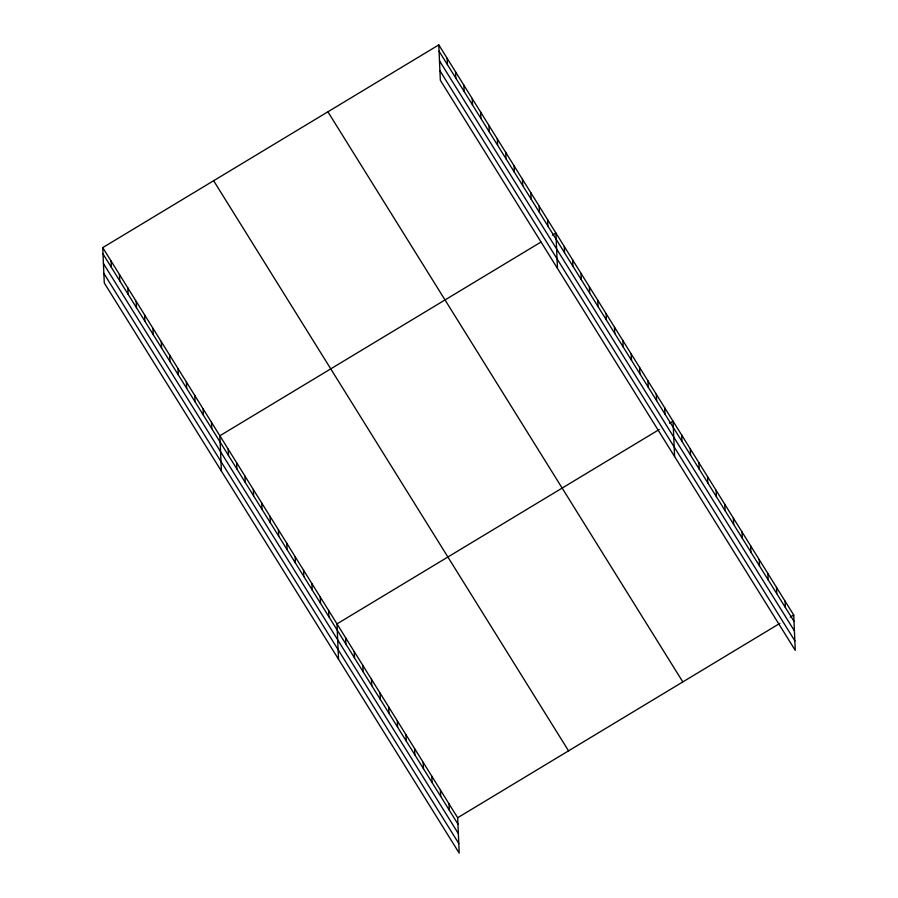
<?xml version="1.0" encoding="UTF-8"?>
<svg xmlns="http://www.w3.org/2000/svg" width="898" height="898" viewBox="0 0 898 898"><rect width="100%" height="100%" fill="white"/><g stroke="black" fill="none" stroke-linecap="round" stroke-linejoin="round"><path stroke-width="1.35" d="M102.731 247.624L457.666 817.741L459.204 853.1L104.28 282.971L102.731 247.624L438.796 44.9L793.72 615.029L795.269 650.376L440.334 80.259L438.796 44.9M540.899 242.101L219.864 435.766L221.402 471.113M552.461 235.13L555.918 233.042L557.467 268.401M659.188 429.547L336.986 623.897L338.535 659.255M669.582 423.272L673.051 421.184L674.589 456.543M457.666 817.741L779.857 623.38M790.262 617.117L793.72 615.029M439.066 51.231L794 621.36M439.492 60.806L794.416 630.935M439.919 70.684L794.853 640.802M327.893 111.801L682.828 681.919M213.634 180.722L568.557 750.851M103.012 253.954L457.935 824.072M103.427 263.529L458.362 833.658M103.854 273.396L458.788 843.525M785.099 601.177L785.38 607.508M776.489 587.337L776.759 593.668M767.869 573.485L768.138 579.816M759.248 559.645L759.517 565.976M750.627 545.793L750.896 552.124M742.006 531.953L742.287 538.284M733.385 518.101L733.666 524.432M724.765 504.261L725.045 510.592M716.144 490.409L716.424 496.74M707.523 476.569L707.804 482.899M698.902 462.717L699.183 469.048M690.281 448.877L690.562 455.207M681.672 435.025L681.941 441.356M664.677 407.748L664.958 414.079M656.315 394.301L656.595 400.643M647.952 380.864L648.221 387.195M639.578 367.428L639.859 373.759M631.215 353.992L631.496 360.322M622.853 340.555L623.122 346.886M614.479 327.108L614.76 333.45M606.116 313.671L606.397 320.002M597.754 300.235L598.023 306.566M589.391 286.799L589.66 293.13M581.017 273.351L581.298 279.693M572.655 259.915L572.935 266.257M564.292 246.479L564.561 252.809M547.556 219.606L547.836 225.937M539.193 206.158L539.462 212.5M530.819 192.722L531.1 199.053M522.456 179.286L522.737 185.617M514.094 165.849L514.363 172.18M505.72 152.413L506.001 158.744M497.357 138.965L497.638 145.308M488.995 125.529L489.264 131.86M480.621 112.093L480.901 118.424M472.258 98.657L472.539 104.987M463.896 85.22L464.165 91.551M455.522 71.773L455.802 78.115M447.159 58.336L447.44 64.667M449.045 803.901L449.314 810.232M440.424 790.049L440.694 796.38M431.803 776.209L432.084 782.54M423.183 762.357L423.463 768.699M414.562 748.517L414.842 754.848M405.941 734.665L406.222 741.007M397.32 720.825L397.601 727.155M388.699 706.973L388.98 713.315M380.09 693.133L380.359 699.463M371.469 679.281L371.738 685.623M362.848 665.44L363.118 671.771M354.227 651.589L354.497 657.931M345.607 637.748L345.887 644.079M328.623 610.46L328.893 616.791M320.249 597.024L320.53 603.355M311.887 583.588L312.167 589.919M303.524 570.151L303.793 576.482M295.15 556.704L295.431 563.046M286.788 543.268L287.068 549.598M278.425 529.831L278.694 536.162M270.051 516.395L270.332 522.726M261.688 502.959L261.969 509.289M253.326 489.511L253.595 495.853M244.963 476.075L245.233 482.406M236.589 462.638L236.87 468.969M228.227 449.202L228.507 455.533M211.49 422.318L211.771 428.66M203.128 408.882L203.408 415.213M194.765 395.446L195.034 401.776M186.391 382.009L186.672 388.34M178.029 368.573L178.309 374.904M169.666 355.125L169.935 361.467M161.292 341.689L161.573 348.02M152.929 328.253L153.21 334.584M144.567 314.816L144.836 321.147M136.193 301.38L136.474 307.711M127.83 287.932L128.111 294.275M119.468 274.496L119.737 280.827M111.094 261.06L111.374 267.391"/></g></svg>
